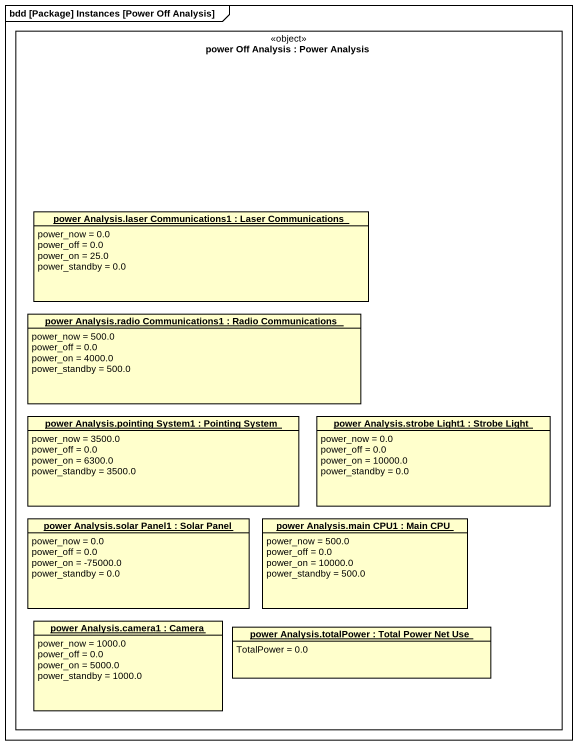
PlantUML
@startuml
mainframe bdd [Package] Instances [Power Off Analysis]
hide circle
hide empty members
rectangle "power Off Analysis : Power Analysis" as power_Off_Analysis <<object>> {
  object "power Analysis.laser Communications1 : Laser Communications" as power_Analysis_laser {
    power_now = 0.0
    power_off = 0.0
    power_on = 25.0
    power_standby = 0.0
  }
  object "power Analysis.radio Communications1 : Radio Communications" as power_Analysis_radio {
    power_now = 500.0
    power_off = 0.0
    power_on = 4000.0
    power_standby = 500.0
  }
  object "power Analysis.pointing System1 : Pointing System" as power_Analysis_pointing {
    power_now = 3500.0
    power_off = 0.0
    power_on = 6300.0
    power_standby = 3500.0
  }
  object "power Analysis.strobe Light1 : Strobe Light" as power_Analysis_strobe_Light1 {
    power_now = 0.0
    power_off = 0.0
    power_on = 10000.0
    power_standby = 0.0
  }
  object "power Analysis.solar Panel1 : Solar Panel" as power_Analysis_solar_Panel1 {
    power_now = 0.0
    power_off = 0.0
    power_on = -75000.0
    power_standby = 0.0
  }
  object "power Analysis.main CPU1 : Main CPU" as power_Analysis_main_CPU1 {
    power_now = 500.0
    power_off = 0.0
    power_on = 10000.0
    power_standby = 500.0
  }
  object "power Analysis.camera1 : Camera" as power_Analysis_camera1 {
    power_now = 1000.0
    power_off = 0.0
    power_on = 5000.0
    power_standby = 1000.0
  }
  object "power Analysis.totalPower : Total Power Net Use" as power_Analysis_totalPower {
    TotalPower = 0.0
  }
}
@enduml
